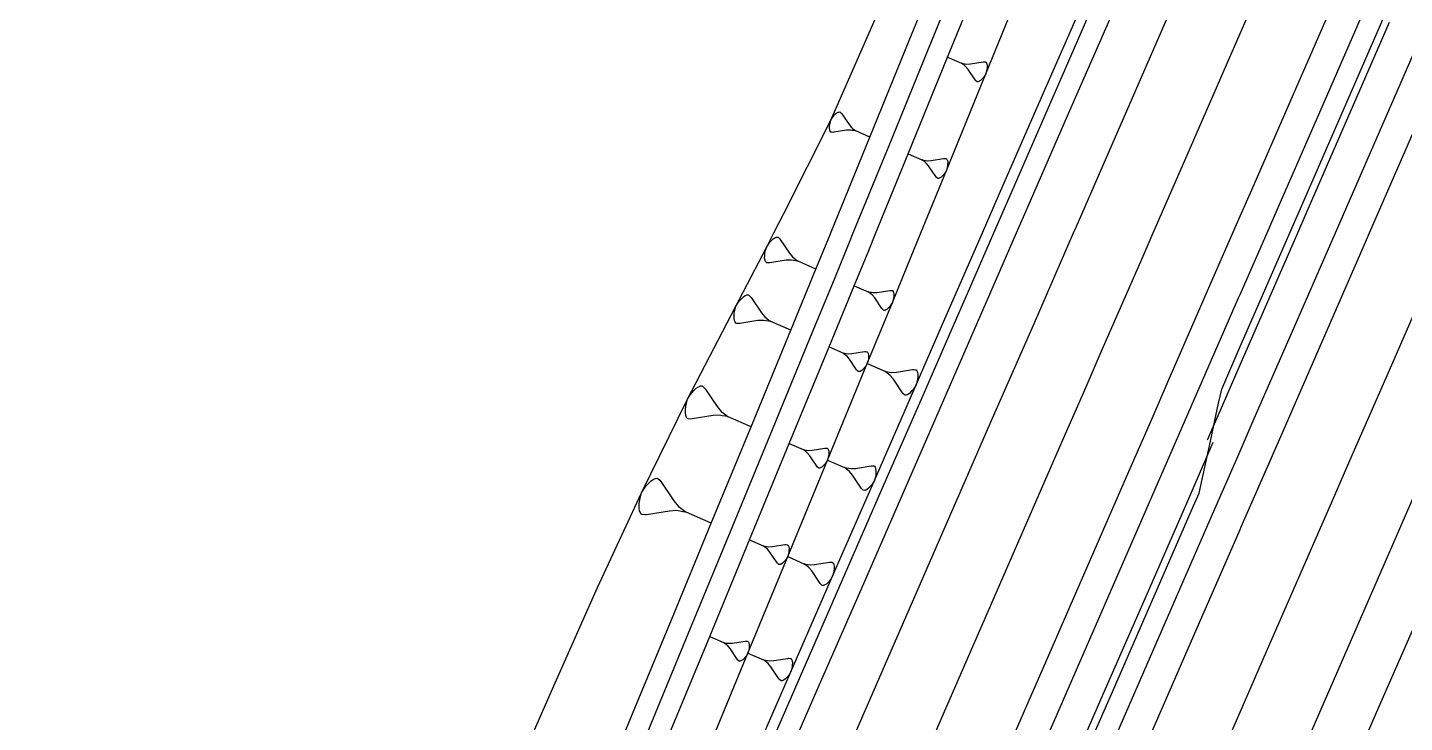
# Model space of a CAD drawing. Extents: x 386614 to 387594, y 803230 to 804419.
# Drawn here: x 387141.9 to 387207.9, y 803876.5 to 803909.8 of the extents above; entities that cross this region are included whole.
import ezdxf

# ---------------------------------------------------------------- set-up
doc = ezdxf.new("R2010")
doc.units = 0
doc.layers.get('0').update_dxf_attribs({"linetype": 'CONTINUOUS'})

msp = doc.modelspace()

# ---------------------------------------------------------------- linework, layer by layer
at = {"color": 7}
for p, q in [((387185.9789, 803908.4211), (387186.6403, 803908.1325)), ((387186.6403, 803908.1325), (387186.7241, 803908.1184)), ((387186.7077, 803908.0806), (387186.6403, 803908.1325)), ((387186.775, 803908.0287), (387186.7077, 803908.0806)), ((387186.7241, 803908.1184), (387186.808, 803908.1043)), ((387186.8424, 803907.9769), (387186.775, 803908.0287)), ((387186.808, 803908.1043), (387186.8918, 803908.0903)), ((387186.9606, 803907.8353), (387186.8424, 803907.9769)), ((387186.8918, 803908.0903), (387187.076, 803908.0999)), ((387187.3011, 803907.3268), (387186.9606, 803907.8353)), ((387187.076, 803908.0999), (387187.6804, 803908.1962)), ((387187.6804, 803908.1962), (387187.7264, 803908.1986)), ((387187.7264, 803908.1986), (387187.7913, 803908.1927)), ((387187.812, 803907.6213), (387187.7354, 803907.4973)), ((387187.7913, 803908.1927), (387187.8102, 803908.1845)), ((387187.8102, 803908.1845), (387187.8398, 803908.1491)), ((387187.8508, 803907.7619), (387187.812, 803907.6213)), ((387187.8398, 803908.1491), (387187.8505, 803908.122)), ((387187.8505, 803908.122), (387187.8611, 803908.0948)), ((387187.8649, 803907.8457), (387187.8508, 803907.7619)), ((387187.8611, 803908.0948), (387187.8742, 803908.0216)), ((387187.8707, 803907.9107), (387187.8649, 803907.8457)), ((387187.8742, 803908.0216), (387187.8707, 803907.9107)), ((387187.3307, 803907.2914), (387187.3011, 803907.3268)), ((387187.3791, 803907.2478), (387187.3307, 803907.2914)), ((387187.398, 803907.2396), (387187.3791, 803907.2478)), ((387187.4441, 803907.242), (387187.398, 803907.2396)), ((387187.4712, 803907.2526), (387187.4441, 803907.242)), ((387187.4983, 803907.2633), (387187.4712, 803907.2526)), ((387187.5609, 803907.3035), (387187.4983, 803907.2633)), ((387187.6399, 803907.3815), (387187.5609, 803907.3035)), ((387187.6835, 803907.4299), (387187.6399, 803907.3815)), ((387187.7354, 803907.4973), (387187.6835, 803907.4299)), ((387180.5195, 803905.5997), (387180.564, 803905.6491)), ((387180.564, 803905.6491), (387180.6445, 803905.7285)), ((387180.6445, 803905.7285), (387180.7082, 803905.7695)), ((387180.7082, 803905.7695), (387180.7359, 803905.7804)), ((387180.7359, 803905.7804), (387180.7635, 803905.7912)), ((387180.7635, 803905.7912), (387180.8104, 803905.7937)), ((387180.8104, 803905.7937), (387180.8297, 803905.7853)), ((387180.8297, 803905.7853), (387180.879, 803905.7408)), ((387180.879, 803905.7408), (387180.9091, 803905.7048)), ((387180.9091, 803905.7048), (387181.2561, 803905.1867)), ((387180.3253, 803904.9969), (387180.3288, 803905.11)), ((387180.3386, 803904.9223), (387180.3253, 803904.9969)), ((387180.3288, 803905.11), (387180.3348, 803905.1761)), ((387180.3348, 803905.1761), (387180.3491, 803905.2615)), ((387180.3491, 803905.2615), (387180.3886, 803905.4047)), ((387180.3886, 803905.4047), (387180.4667, 803905.5311)), ((387180.4667, 803905.5311), (387180.5195, 803905.5997)), ((387181.2561, 803905.1867), (387181.3765, 803905.0425)), ((387181.3765, 803905.0425), (387181.4451, 803904.9897)), ((387181.4451, 803904.9897), (387181.5138, 803904.9368)), ((387180.3495, 803904.8947), (387180.3386, 803904.9223)), ((387180.3603, 803904.867), (387180.3495, 803904.8947)), ((387180.3905, 803904.831), (387180.3603, 803904.867)), ((387180.4097, 803904.8226), (387180.3905, 803904.831)), ((387180.4759, 803904.8166), (387180.4097, 803904.8226)), ((387180.5228, 803904.8191), (387180.4759, 803904.8166)), ((387181.1385, 803904.9172), (387180.5228, 803904.8191)), ((387181.3261, 803904.927), (387181.1385, 803904.9172)), ((387181.4115, 803904.9126), (387181.3261, 803904.927)), ((387181.497, 803904.8983), (387181.4115, 803904.9126)), ((387181.5824, 803904.884), (387181.497, 803904.8983)), ((387181.5138, 803904.9368), (387181.5824, 803904.884)), ((387182.2563, 803904.59), (387181.5824, 803904.884)), ((387184.0894, 803903.7903), (387184.7509, 803903.5017)), ((387184.7509, 803903.5017), (387184.8347, 803903.4876)), ((387184.8182, 803903.4498), (387184.7509, 803903.5017)), ((387184.8856, 803903.3979), (387184.8182, 803903.4498)), ((387184.8347, 803903.4876), (387184.9185, 803903.4735)), ((387184.9529, 803903.3461), (387184.8856, 803903.3979)), ((387184.9185, 803903.4735), (387185.0024, 803903.4595)), ((387185.0711, 803903.2045), (387184.9529, 803903.3461)), ((387185.0024, 803903.4595), (387185.1865, 803903.4691)), ((387185.4117, 803902.696), (387185.0711, 803903.2045)), ((387185.1865, 803903.4691), (387185.7909, 803903.5654)), ((387185.7909, 803903.5654), (387185.8369, 803903.5678)), ((387185.8369, 803903.5678), (387185.9019, 803903.5619)), ((387185.9019, 803903.5619), (387185.9208, 803903.5537)), ((387185.9208, 803903.5537), (387185.9503, 803903.5183)), ((387185.9614, 803903.1311), (387185.9226, 803902.9905)), ((387185.9503, 803903.5183), (387185.961, 803903.4912)), ((387185.961, 803903.4912), (387185.9716, 803903.464)), ((387185.9755, 803903.2149), (387185.9614, 803903.1311)), ((387185.9716, 803903.464), (387185.9847, 803903.3908)), ((387185.9813, 803903.2799), (387185.9755, 803903.2149)), ((387185.9847, 803903.3908), (387185.9813, 803903.2799)), ((387185.4412, 803902.6606), (387185.4117, 803902.696)), ((387185.4897, 803902.617), (387185.4412, 803902.6606)), ((387185.5086, 803902.6088), (387185.4897, 803902.617)), ((387185.5546, 803902.6112), (387185.5086, 803902.6088)), ((387185.5817, 803902.6218), (387185.5546, 803902.6112)), ((387185.6089, 803902.6325), (387185.5817, 803902.6218)), ((387185.6714, 803902.6727), (387185.6089, 803902.6325)), ((387185.7504, 803902.7507), (387185.6714, 803902.6727)), ((387185.7941, 803902.7991), (387185.7504, 803902.7507)), ((387185.8459, 803902.8665), (387185.7941, 803902.7991)), ((387185.9226, 803902.9905), (387185.8459, 803902.8665)), ((387199.6511, 803900), (387200, 803900.7998)), ((387177.5185, 803899.6168), (387177.621, 803899.718)), ((387177.621, 803899.718), (387177.7021, 803899.7701)), ((387177.7021, 803899.7701), (387177.7373, 803899.7839)), ((387177.7373, 803899.7839), (387177.7725, 803899.7978)), ((387177.7725, 803899.7978), (387177.8322, 803899.8009)), ((387177.8322, 803899.8009), (387177.8567, 803899.7902)), ((387177.8567, 803899.7902), (387177.9195, 803899.7336)), ((387177.9195, 803899.7336), (387177.9578, 803899.6877)), ((387177.2268, 803899.0149), (387177.245, 803899.1236)), ((387177.245, 803899.1236), (387177.2953, 803899.3058)), ((387177.2953, 803899.3058), (387177.3947, 803899.4667)), ((387177.3947, 803899.4667), (387177.462, 803899.554)), ((387177.462, 803899.554), (387177.5185, 803899.6168)), ((387177.9578, 803899.6877), (387178.3995, 803899.0283)), ((387177.2147, 803898.7867), (387177.2192, 803898.9307)), ((387177.2317, 803898.6918), (387177.2147, 803898.7867)), ((387177.2192, 803898.9307), (387177.2268, 803899.0149)), ((387177.2455, 803898.6566), (387177.2317, 803898.6918)), ((387177.2593, 803898.6214), (387177.2455, 803898.6566)), ((387177.2976, 803898.5756), (387177.2593, 803898.6214)), ((387177.3221, 803898.5649), (387177.2976, 803898.5756)), ((387177.4064, 803898.5573), (387177.3221, 803898.5649)), ((387177.4661, 803898.5604), (387177.4064, 803898.5573)), ((387178.2498, 803898.6852), (387177.4661, 803898.5604)), ((387178.4886, 803898.6977), (387178.2498, 803898.6852)), ((387178.3995, 803899.0283), (387178.5527, 803898.8448)), ((387178.5973, 803898.6795), (387178.4886, 803898.6977)), ((387178.5527, 803898.8448), (387178.6401, 803898.7775)), ((387178.706, 803898.6612), (387178.5973, 803898.6795)), ((387178.6401, 803898.7775), (387178.7274, 803898.7102)), ((387178.8147, 803898.643), (387178.706, 803898.6612)), ((387178.7274, 803898.7102), (387178.8147, 803898.643)), ((387179.6725, 803898.2688), (387178.8147, 803898.643)), ((387181.5056, 803897.4691), (387182.1671, 803897.1805)), ((387182.1671, 803897.1805), (387182.2509, 803897.1664)), ((387182.2344, 803897.1286), (387182.1671, 803897.1805)), ((387182.3018, 803897.0768), (387182.2344, 803897.1286)), ((387182.2509, 803897.1664), (387182.3348, 803897.1524)), ((387182.3691, 803897.0249), (387182.3018, 803897.0768)), ((387182.3348, 803897.1524), (387182.4186, 803897.1383)), ((387182.4186, 803897.1383), (387182.6028, 803897.1479)), ((387182.6028, 803897.1479), (387183.2071, 803897.2442)), ((387183.2071, 803897.2442), (387183.2532, 803897.2466)), ((387183.2532, 803897.2466), (387183.3181, 803897.2407)), ((387183.3181, 803897.2407), (387183.337, 803897.2325)), ((387183.337, 803897.2325), (387183.3666, 803897.1971)), ((387183.3666, 803897.1971), (387183.3772, 803897.17)), ((387183.3772, 803897.17), (387183.3879, 803897.1428)), ((387183.3879, 803897.1428), (387183.4009, 803897.0696)), ((387183.4009, 803897.0696), (387183.3975, 803896.9587)), ((387175.7808, 803896.2788), (387175.8365, 803896.4804)), ((387175.8365, 803896.4804), (387175.9464, 803896.6584)), ((387175.9464, 803896.6584), (387176.0208, 803896.7551)), ((387176.0208, 803896.7551), (387176.0834, 803896.8246)), ((387176.0834, 803896.8246), (387176.1968, 803896.9365)), ((387176.1968, 803896.9365), (387176.2865, 803896.9942)), ((387176.2865, 803896.9942), (387176.3255, 803897.0095)), ((387176.3255, 803897.0095), (387176.3644, 803897.0247)), ((387176.3644, 803897.0247), (387176.4305, 803897.0282)), ((387176.4305, 803897.0282), (387176.4576, 803897.0164)), ((387176.4576, 803897.0164), (387176.5271, 803896.9538)), ((387176.5271, 803896.9538), (387176.5695, 803896.903)), ((387176.5695, 803896.903), (387177.0581, 803896.1734)), ((387182.4873, 803896.8833), (387182.3691, 803897.0249)), ((387182.8279, 803896.3748), (387182.4873, 803896.8833)), ((387183.1667, 803896.4295), (387183.0876, 803896.3515)), ((387183.2103, 803896.478), (387183.1667, 803896.4295)), ((387183.2622, 803896.5453), (387183.2103, 803896.478)), ((387183.3388, 803896.6694), (387183.2622, 803896.5453)), ((387183.3776, 803896.8099), (387183.3388, 803896.6694)), ((387183.3917, 803896.8937), (387183.3776, 803896.8099)), ((387183.3975, 803896.9587), (387183.3917, 803896.8937)), ((387175.7473, 803895.9061), (387175.7522, 803896.0654)), ((387175.7661, 803895.8011), (387175.7473, 803895.9061)), ((387175.7522, 803896.0654), (387175.7606, 803896.1585)), ((387175.7606, 803896.1585), (387175.7808, 803896.2788)), ((387175.7813, 803895.7622), (387175.7661, 803895.8011)), ((387175.7966, 803895.7232), (387175.7813, 803895.7622)), ((387176.8925, 803895.7938), (387176.0254, 803895.6557)), ((387177.1567, 803895.8077), (387176.8925, 803895.7938)), ((387177.0581, 803896.1734), (387177.2277, 803895.9703)), ((387177.277, 803895.7875), (387177.1567, 803895.8077)), ((387177.2277, 803895.9703), (387177.3244, 803895.8959)), ((387177.3973, 803895.7673), (387177.277, 803895.7875)), ((387177.3244, 803895.8959), (387177.421, 803895.8215)), ((387177.5176, 803895.7471), (387177.3973, 803895.7673)), ((387177.421, 803895.8215), (387177.5176, 803895.7471)), ((387178.4666, 803895.333), (387177.5176, 803895.7471)), ((387182.8574, 803896.3395), (387182.8279, 803896.3748)), ((387182.9059, 803896.2958), (387182.8574, 803896.3395)), ((387182.9248, 803896.2876), (387182.9059, 803896.2958)), ((387182.9708, 803896.29), (387182.9248, 803896.2876)), ((387182.998, 803896.3006), (387182.9708, 803896.29)), ((387183.0251, 803896.3113), (387182.998, 803896.3006)), ((387183.0876, 803896.3515), (387183.0251, 803896.3113)), ((387175.839, 803895.6725), (387175.7966, 803895.7232)), ((387175.8661, 803895.6606), (387175.839, 803895.6725)), ((387175.9593, 803895.6523), (387175.8661, 803895.6606)), ((387176.0254, 803895.6557), (387175.9593, 803895.6523)), ((387180.2998, 803894.5333), (387180.9612, 803894.2448)), ((387180.9612, 803894.2448), (387181.0451, 803894.2307)), ((387181.0286, 803894.1929), (387180.9612, 803894.2448)), ((387181.0959, 803894.141), (387181.0286, 803894.1929)), ((387181.0451, 803894.2307), (387181.1289, 803894.2166)), ((387181.1633, 803894.0891), (387181.0959, 803894.141)), ((387181.1289, 803894.2166), (387181.2127, 803894.2025)), ((387181.2815, 803893.9476), (387181.1633, 803894.0891)), ((387181.2127, 803894.2025), (387181.3969, 803894.2122)), ((387181.622, 803893.4391), (387181.2815, 803893.9476)), ((387181.3969, 803894.2122), (387182.0013, 803894.3084)), ((387182.0013, 803894.3084), (387182.0473, 803894.3108)), ((387182.0473, 803894.3108), (387182.1123, 803894.305)), ((387182.1123, 803894.305), (387182.1312, 803894.2968)), ((387182.1312, 803894.2968), (387182.1607, 803894.2614)), ((387182.1718, 803893.8741), (387182.1329, 803893.7336)), ((387182.1607, 803894.2614), (387182.1714, 803894.2342)), ((387182.1714, 803894.2342), (387182.182, 803894.2071)), ((387182.1858, 803893.958), (387182.1718, 803893.8741)), ((387182.182, 803894.2071), (387182.1951, 803894.1339)), ((387182.1917, 803894.0229), (387182.1858, 803893.958)), ((387182.1951, 803894.1339), (387182.1917, 803894.0229)), ((387181.6516, 803893.4037), (387181.622, 803893.4391)), ((387181.7, 803893.3601), (387181.6516, 803893.4037)), ((387181.7189, 803893.3518), (387181.7, 803893.3601)), ((387181.765, 803893.3542), (387181.7189, 803893.3518)), ((387181.7921, 803893.3649), (387181.765, 803893.3542)), ((387181.8193, 803893.3756), (387181.7921, 803893.3649)), ((387181.8818, 803893.4158), (387181.8193, 803893.3756)), ((387181.9608, 803893.4938), (387181.8818, 803893.4158)), ((387182.0045, 803893.5422), (387181.9608, 803893.4938)), ((387182.0563, 803893.6096), (387182.0045, 803893.5422)), ((387182.1329, 803893.7336), (387182.0563, 803893.6096)), ((387182.1329, 803893.7336), (387182.9766, 803893.3655)), ((387182.9766, 803893.3655), (387183.0836, 803893.3476)), ((387183.0625, 803893.2994), (387182.9766, 803893.3655)), ((387183.1484, 803893.2332), (387183.0625, 803893.2994)), ((387183.0836, 803893.3476), (387183.1905, 803893.3296)), ((387183.2344, 803893.167), (387183.1484, 803893.2332)), ((387183.1905, 803893.3296), (387183.2974, 803893.3117)), ((387183.3851, 803892.9865), (387183.2344, 803893.167)), ((387183.2974, 803893.3117), (387183.5324, 803893.324)), ((387183.5324, 803893.324), (387184.3033, 803893.4468)), ((387184.3033, 803893.4468), (387184.362, 803893.4498)), ((387184.362, 803893.4498), (387184.4448, 803893.4424)), ((387184.4448, 803893.4424), (387184.4689, 803893.4319)), ((387184.4689, 803893.4319), (387184.5066, 803893.3867)), ((387184.5066, 803893.3867), (387184.5202, 803893.3521)), ((387184.5202, 803893.3521), (387184.5338, 803893.3175)), ((387184.5338, 803893.3175), (387184.5505, 803893.2241)), ((387184.5505, 803893.2241), (387184.5461, 803893.0826)), ((387173.8068, 803892.4329), (387173.9378, 803892.5622)), ((387173.9378, 803892.5622), (387174.0415, 803892.6288)), ((387174.0415, 803892.6288), (387174.0865, 803892.6465)), ((387174.0865, 803892.6465), (387174.1315, 803892.6642)), ((387174.1315, 803892.6642), (387174.2078, 803892.6682)), ((387174.2078, 803892.6682), (387174.2391, 803892.6545)), ((387174.2391, 803892.6545), (387174.3194, 803892.5822)), ((387174.3194, 803892.5822), (387174.3684, 803892.5235)), ((387174.3684, 803892.5235), (387174.9329, 803891.6806)), ((387183.8195, 803892.3379), (387183.3851, 803892.9865)), ((387184.3073, 803892.4694), (387184.2516, 803892.4076)), ((387184.3735, 803892.5553), (387184.3073, 803892.4694)), ((387184.4712, 803892.7135), (387184.3735, 803892.5553)), ((387184.5207, 803892.8928), (387184.4712, 803892.7135)), ((387184.5386, 803892.9997), (387184.5207, 803892.8928)), ((387184.5461, 803893.0826), (387184.5386, 803892.9997)), ((387173.4338, 803891.6634), (387173.4572, 803891.8023)), ((387173.4572, 803891.8023), (387173.5215, 803892.0353)), ((387173.5215, 803892.0353), (387173.6485, 803892.2409)), ((387173.6485, 803892.2409), (387173.7345, 803892.3526)), ((387173.7345, 803892.3526), (387173.8068, 803892.4329)), ((387183.8572, 803892.2928), (387183.8195, 803892.3379)), ((387183.919, 803892.2371), (387183.8572, 803892.2928)), ((387183.9431, 803892.2266), (387183.919, 803892.2371)), ((387184.0018, 803892.2297), (387183.9431, 803892.2266)), ((387184.0365, 803892.2432), (387184.0018, 803892.2297)), ((387184.0711, 803892.2568), (387184.0365, 803892.2432)), ((387184.1508, 803892.3081), (387184.0711, 803892.2568)), ((387184.2516, 803892.4076), (387184.1508, 803892.3081)), ((387173.4185, 803891.3717), (387173.4241, 803891.5557)), ((387173.4401, 803891.2504), (387173.4185, 803891.3717)), ((387173.4241, 803891.5557), (387173.4338, 803891.6634)), ((387173.4578, 803891.2054), (387173.4401, 803891.2504)), ((387173.4754, 803891.1604), (387173.4578, 803891.2054)), ((387173.5244, 803891.1018), (387173.4754, 803891.1604)), ((387174.7416, 803891.242), (387173.7397, 803891.0824)), ((387175.0469, 803891.258), (387174.7416, 803891.242)), ((387174.9329, 803891.6806), (387175.1289, 803891.4459)), ((387175.1859, 803891.2346), (387175.0469, 803891.258)), ((387175.1289, 803891.4459), (387175.2405, 803891.3599)), ((387175.3248, 803891.2113), (387175.1859, 803891.2346)), ((387175.2405, 803891.3599), (387175.3522, 803891.2739)), ((387175.4638, 803891.1879), (387175.3248, 803891.2113)), ((387175.3522, 803891.2739), (387175.4638, 803891.1879)), ((387176.5603, 803890.7096), (387175.4638, 803891.1879)), ((387173.5558, 803891.0881), (387173.5244, 803891.1018)), ((387173.6634, 803891.0784), (387173.5558, 803891.0881)), ((387173.7397, 803891.0824), (387173.6634, 803891.0784)), ((387178.3935, 803889.9099), (387179.0549, 803889.6213)), ((387179.0549, 803889.6213), (387179.1387, 803889.6073)), ((387179.1222, 803889.5695), (387179.0549, 803889.6213)), ((387179.1896, 803889.5176), (387179.1222, 803889.5695)), ((387179.1387, 803889.6073), (387179.2226, 803889.5932)), ((387179.2569, 803889.4657), (387179.1896, 803889.5176)), ((387179.2226, 803889.5932), (387179.3064, 803889.5791)), ((387179.3752, 803889.3242), (387179.2569, 803889.4657)), ((387179.3064, 803889.5791), (387179.4906, 803889.5887)), ((387179.7157, 803888.8157), (387179.3752, 803889.3242)), ((387179.4906, 803889.5887), (387180.095, 803889.685)), ((387180.095, 803889.685), (387180.141, 803889.6874)), ((387180.141, 803889.6874), (387180.2059, 803889.6816)), ((387180.2059, 803889.6816), (387180.2248, 803889.6733)), ((387180.2248, 803889.6733), (387180.2544, 803889.6379)), ((387180.2654, 803889.2507), (387180.2266, 803889.1102)), ((387180.2544, 803889.6379), (387180.265, 803889.6108)), ((387180.265, 803889.6108), (387180.2757, 803889.5837)), ((387180.2795, 803889.3345), (387180.2654, 803889.2507)), ((387180.2757, 803889.5837), (387180.2888, 803889.5105)), ((387180.2853, 803889.3995), (387180.2795, 803889.3345)), ((387180.2888, 803889.5105), (387180.2853, 803889.3995)), ((387179.7453, 803888.7803), (387179.7157, 803888.8157)), ((387179.7937, 803888.7366), (387179.7453, 803888.7803)), ((387179.8126, 803888.7284), (387179.7937, 803888.7366)), ((387179.8587, 803888.7308), (387179.8126, 803888.7284)), ((387179.8858, 803888.7415), (387179.8587, 803888.7308)), ((387179.9129, 803888.7521), (387179.8858, 803888.7415)), ((387179.9755, 803888.7923), (387179.9129, 803888.7521)), ((387180.0545, 803888.8703), (387179.9755, 803888.7923)), ((387180.0981, 803888.9188), (387180.0545, 803888.8703)), ((387180.15, 803888.9861), (387180.0981, 803888.9188)), ((387180.2266, 803889.1102), (387180.15, 803888.9861)), ((387180.2266, 803889.1102), (387181.0368, 803888.7567)), ((387181.0368, 803888.7567), (387181.1394, 803888.7395)), ((387181.1192, 803888.6932), (387181.0368, 803888.7567)), ((387181.2017, 803888.6297), (387181.1192, 803888.6932)), ((387181.1394, 803888.7395), (387181.2421, 803888.7223)), ((387181.2842, 803888.5661), (387181.2017, 803888.6297)), ((387181.2421, 803888.7223), (387181.3448, 803888.705)), ((387181.429, 803888.3928), (387181.2842, 803888.5661)), ((387181.3448, 803888.705), (387181.5704, 803888.7168)), ((387181.5704, 803888.7168), (387182.3106, 803888.8347)), ((387182.3106, 803888.8347), (387182.367, 803888.8377)), ((387182.367, 803888.8377), (387182.4466, 803888.8305)), ((387182.4466, 803888.8305), (387182.4697, 803888.8204)), ((387182.4697, 803888.8204), (387182.5059, 803888.7771)), ((387182.5059, 803888.7771), (387182.519, 803888.7438)), ((387182.519, 803888.7438), (387182.532, 803888.7106)), ((387182.532, 803888.7106), (387182.548, 803888.621)), ((387182.5438, 803888.485), (387182.5367, 803888.4055)), ((387182.548, 803888.621), (387182.5438, 803888.485)), ((387171.4521, 803887.77), (387171.5466, 803887.8928)), ((387171.5466, 803887.8928), (387171.6262, 803887.9811)), ((387171.6262, 803887.9811), (387171.7702, 803888.1233)), ((387171.7702, 803888.1233), (387171.8842, 803888.1966)), ((387171.8842, 803888.1966), (387171.9337, 803888.216)), ((387171.9337, 803888.216), (387171.9832, 803888.2354)), ((387171.9832, 803888.2354), (387172.0671, 803888.2398)), ((387172.0671, 803888.2398), (387172.1015, 803888.2248)), ((387172.1015, 803888.2248), (387172.1898, 803888.1453)), ((387172.1898, 803888.1453), (387172.2437, 803888.0808)), ((387172.2437, 803888.0808), (387172.8645, 803887.1539)), ((387181.8461, 803887.7699), (387181.429, 803888.3928)), ((387182.2611, 803887.8369), (387182.1643, 803887.7414)), ((387182.3145, 803887.8962), (387182.2611, 803887.8369)), ((387182.378, 803887.9787), (387182.3145, 803887.8962)), ((387182.4719, 803888.1307), (387182.378, 803887.9787)), ((387182.5194, 803888.3028), (387182.4719, 803888.1307)), ((387182.5367, 803888.4055), (387182.5194, 803888.3028)), ((387171.216, 803887.1349), (387171.2417, 803887.2878)), ((387171.2417, 803887.2878), (387171.3124, 803887.5439)), ((387171.3124, 803887.5439), (387171.4521, 803887.77)), ((387181.8823, 803887.7266), (387181.8461, 803887.7699)), ((387181.9417, 803887.6732), (387181.8823, 803887.7266)), ((387181.9648, 803887.6631), (387181.9417, 803887.6732)), ((387182.0212, 803887.666), (387181.9648, 803887.6631)), ((387182.0545, 803887.6791), (387182.0212, 803887.666)), ((387182.0877, 803887.6921), (387182.0545, 803887.6791)), ((387182.1643, 803887.7414), (387182.0877, 803887.6921)), ((387171.1991, 803886.8143), (387171.2054, 803887.0166)), ((387171.223, 803886.6808), (387171.1991, 803886.8143)), ((387171.2054, 803887.0166), (387171.216, 803887.1349)), ((387171.2424, 803886.6314), (387171.223, 803886.6808)), ((387171.2618, 803886.5819), (387171.2424, 803886.6314)), ((387171.3157, 803886.5174), (387171.2618, 803886.5819)), ((387171.3501, 803886.5024), (387171.3157, 803886.5174)), ((387172.6541, 803886.6716), (387171.5524, 803886.4961)), ((387172.9898, 803886.6892), (387172.6541, 803886.6716)), ((387172.8645, 803887.1539), (387173.08, 803886.8958)), ((387173.1426, 803886.6635), (387172.9898, 803886.6892)), ((387173.08, 803886.8958), (387173.2027, 803886.8013)), ((387173.2954, 803886.6378), (387173.1426, 803886.6635)), ((387173.2027, 803886.8013), (387173.3255, 803886.7067)), ((387173.4483, 803886.6122), (387173.2954, 803886.6378)), ((387173.3255, 803886.7067), (387173.4483, 803886.6122)), ((387174.654, 803886.0862), (387173.4483, 803886.6122)), ((387171.4685, 803886.4917), (387171.3501, 803886.5024)), ((387171.5524, 803886.4961), (387171.4685, 803886.4917)), ((387176.4871, 803885.2865), (387177.1486, 803884.9979)), ((387177.1486, 803884.9979), (387177.2324, 803884.9838)), ((387177.2159, 803884.946), (387177.1486, 803884.9979)), ((387177.2833, 803884.8941), (387177.2159, 803884.946)), ((387177.2324, 803884.9838), (387177.3162, 803884.9697)), ((387177.3506, 803884.8423), (387177.2833, 803884.8941)), ((387177.3162, 803884.9697), (387177.4001, 803884.9557)), ((387177.4688, 803884.7007), (387177.3506, 803884.8423)), ((387177.4001, 803884.9557), (387177.5843, 803884.9653)), ((387177.8094, 803884.1922), (387177.4688, 803884.7007)), ((387177.5843, 803884.9653), (387178.1886, 803885.0616)), ((387178.1886, 803885.0616), (387178.2347, 803885.064)), ((387178.2347, 803885.064), (387178.2996, 803885.0581)), ((387178.2996, 803885.0581), (387178.3185, 803885.0499)), ((387178.3185, 803885.0499), (387178.3481, 803885.0145)), ((387178.3591, 803884.6273), (387178.3203, 803884.4867)), ((387178.3481, 803885.0145), (387178.3587, 803884.9874)), ((387178.3587, 803884.9874), (387178.3694, 803884.9602)), ((387178.3732, 803884.7111), (387178.3591, 803884.6273)), ((387178.3694, 803884.9602), (387178.3824, 803884.887)), ((387178.379, 803884.776), (387178.3732, 803884.7111)), ((387178.3824, 803884.887), (387178.379, 803884.776)), ((387177.8389, 803884.1568), (387177.8094, 803884.1922)), ((387177.8874, 803884.1132), (387177.8389, 803884.1568)), ((387177.9063, 803884.105), (387177.8874, 803884.1132)), ((387177.9523, 803884.1074), (387177.9063, 803884.105)), ((387177.9795, 803884.118), (387177.9523, 803884.1074)), ((387178.0066, 803884.1287), (387177.9795, 803884.118)), ((387178.0691, 803884.1689), (387178.0066, 803884.1287)), ((387178.1482, 803884.2469), (387178.0691, 803884.1689)), ((387178.1918, 803884.2953), (387178.1482, 803884.2469)), ((387178.2437, 803884.3627), (387178.1918, 803884.2953)), ((387178.3203, 803884.4867), (387178.2437, 803884.3627)), ((387178.3203, 803884.4867), (387179.0969, 803884.1479)), ((387179.0969, 803884.1479), (387179.1953, 803884.1314)), ((387179.176, 803884.087), (387179.0969, 803884.1479)), ((387179.255, 803884.0261), (387179.176, 803884.087)), ((387179.1953, 803884.1314), (387179.2938, 803884.1149)), ((387179.3341, 803883.9652), (387179.255, 803884.0261)), ((387179.2938, 803884.1149), (387179.3922, 803884.0983)), ((387179.4729, 803883.799), (387179.3341, 803883.9652)), ((387179.3922, 803884.0983), (387179.6084, 803884.1097)), ((387179.6084, 803884.1097), (387180.318, 803884.2227)), ((387180.318, 803884.2227), (387180.3721, 803884.2255)), ((387180.3721, 803884.2255), (387180.4483, 803884.2187)), ((387180.4483, 803884.2187), (387180.4705, 803884.209)), ((387180.4705, 803884.209), (387180.5052, 803884.1674)), ((387180.5052, 803884.1674), (387180.5177, 803884.1356)), ((387180.5177, 803884.1356), (387180.5302, 803884.1037)), ((387180.5302, 803884.1037), (387180.5456, 803884.0178)), ((387180.5415, 803883.8875), (387180.5347, 803883.8112)), ((387180.5456, 803884.0178), (387180.5415, 803883.8875)), ((387179.8727, 803883.202), (387179.4729, 803883.799)), ((387180.2705, 803883.2662), (387180.1777, 803883.1746)), ((387180.3217, 803883.3231), (387180.2705, 803883.2662)), ((387180.3826, 803883.4021), (387180.3217, 803883.3231)), ((387180.4726, 803883.5478), (387180.3826, 803883.4021)), ((387180.5182, 803883.7128), (387180.4726, 803883.5478)), ((387180.5347, 803883.8112), (387180.5182, 803883.7128)), ((387179.9074, 803883.1604), (387179.8727, 803883.202)), ((387179.9643, 803883.1092), (387179.9074, 803883.1604)), ((387179.9865, 803883.0995), (387179.9643, 803883.1092)), ((387180.0406, 803883.1024), (387179.9865, 803883.0995)), ((387180.0724, 803883.1149), (387180.0406, 803883.1024)), ((387180.1043, 803883.1274), (387180.0724, 803883.1149)), ((387180.1777, 803883.1746), (387180.1043, 803883.1274)), ((387174.5808, 803880.663), (387175.2422, 803880.3745)), ((387175.2422, 803880.3745), (387175.3261, 803880.3604)), ((387175.3096, 803880.3226), (387175.2422, 803880.3745)), ((387175.3769, 803880.2707), (387175.3096, 803880.3226)), ((387175.3261, 803880.3604), (387175.4099, 803880.3463)), ((387175.4443, 803880.2188), (387175.3769, 803880.2707)), ((387175.4099, 803880.3463), (387175.4938, 803880.3322)), ((387175.5625, 803880.0773), (387175.4443, 803880.2188)), ((387175.4938, 803880.3322), (387175.6779, 803880.3419)), ((387175.903, 803879.5688), (387175.5625, 803880.0773)), ((387175.6779, 803880.3419), (387176.2823, 803880.4381)), ((387176.2823, 803880.4381), (387176.3283, 803880.4405)), ((387176.3283, 803880.4405), (387176.3933, 803880.4347)), ((387176.3933, 803880.4347), (387176.4122, 803880.4264)), ((387176.4122, 803880.4264), (387176.4417, 803880.3911)), ((387176.4528, 803880.0038), (387176.4139, 803879.8633)), ((387176.4417, 803880.3911), (387176.4524, 803880.3639)), ((387176.4524, 803880.3639), (387176.463, 803880.3368)), ((387176.4668, 803880.0877), (387176.4528, 803880.0038)), ((387176.463, 803880.3368), (387176.4761, 803880.2636)), ((387176.4727, 803880.1526), (387176.4668, 803880.0877)), ((387176.4761, 803880.2636), (387176.4727, 803880.1526)), ((387175.9326, 803879.5334), (387175.903, 803879.5688)), ((387175.9811, 803879.4898), (387175.9326, 803879.5334)), ((387175.9999, 803879.4815), (387175.9811, 803879.4898)), ((387176.046, 803879.4839), (387175.9999, 803879.4815)), ((387176.0731, 803879.4946), (387176.046, 803879.4839)), ((387176.1003, 803879.5052), (387176.0731, 803879.4946)), ((387176.1628, 803879.5454), (387176.1003, 803879.5052)), ((387176.2418, 803879.6234), (387176.1628, 803879.5454)), ((387176.2855, 803879.6719), (387176.2418, 803879.6234)), ((387176.3373, 803879.7392), (387176.2855, 803879.6719)), ((387176.4139, 803879.8633), (387176.3373, 803879.7392)), ((387176.4139, 803879.8633), (387177.157, 803879.5391)), ((387177.157, 803879.5391), (387177.2512, 803879.5233)), ((387177.2327, 803879.4809), (387177.157, 803879.5391)), ((387177.3083, 803879.4226), (387177.2327, 803879.4809)), ((387177.2512, 803879.5233), (387177.3454, 803879.5075)), ((387177.384, 803879.3643), (387177.3083, 803879.4226)), ((387177.3454, 803879.5075), (387177.4396, 803879.4917)), ((387177.5168, 803879.2053), (387177.384, 803879.3643)), ((387177.4396, 803879.4917), (387177.6465, 803879.5025)), ((387177.6465, 803879.5025), (387178.3254, 803879.6106)), ((387178.3254, 803879.6106), (387178.3771, 803879.6134)), ((387178.3771, 803879.6134), (387178.4501, 803879.6068)), ((387178.4501, 803879.6068), (387178.4713, 803879.5975)), ((387178.4713, 803879.5975), (387178.5045, 803879.5578)), ((387178.5045, 803879.5578), (387178.5165, 803879.5273)), ((387178.5165, 803879.5273), (387178.5284, 803879.4968)), ((387178.5284, 803879.4968), (387178.5431, 803879.4146)), ((387178.5393, 803879.2899), (387178.5327, 803879.217)), ((387178.5431, 803879.4146), (387178.5393, 803879.2899)), ((387177.8994, 803878.634), (387177.5168, 803879.2053)), ((387177.9326, 803878.5943), (387177.8994, 803878.634)), ((387177.987, 803878.5453), (387177.9326, 803878.5943)), ((387178.1912, 803878.6078), (387178.1209, 803878.5627)), ((387178.2799, 803878.6955), (387178.1912, 803878.6078)), ((387178.329, 803878.7499), (387178.2799, 803878.6955)), ((387178.3872, 803878.8255), (387178.329, 803878.7499)), ((387178.4733, 803878.9649), (387178.3872, 803878.8255)), ((387178.5169, 803879.1228), (387178.4733, 803878.9649)), ((387178.5327, 803879.217), (387178.5169, 803879.1228)), ((387178.0082, 803878.536), (387177.987, 803878.5453)), ((387178.0599, 803878.5387), (387178.0082, 803878.536)), ((387178.0904, 803878.5507), (387178.0599, 803878.5387)), ((387178.1209, 803878.5627), (387178.0904, 803878.5507))]:
    msp.add_line(p, q, dxfattribs=at)
at = {"color": 2}
msp.add_line((387200, 803897.0485), (387201.2876, 803900), dxfattribs=at)
at = {"color": 7, "linetype": 'CONTINUOUS'}
for points in [[(387200, 803909.5529), (387201.342, 803912.629), (387203.3413, 803917.2119), (387205.3406, 803921.7948), (387207.3399, 803926.3777), (387209.3391, 803930.9606), (387211.3384, 803935.5434), (387212.6512, 803938.5526), (387213.3377, 803940.1263), (387215.337, 803944.7092), (387217.3363, 803949.2921), (387219.3356, 803953.875), (387221.3349, 803958.4579), (387223.3342, 803963.0407), (387225.3335, 803967.6236), (387227.3328, 803972.2065), (387228.956, 803975.9273), (387229.3359, 803976.797), (387231.3684, 803981.4147), (387233.4229, 803986.0227), (387235.4993, 803990.6209), (387237.5976, 803995.2091), (387239.7177, 803999.7872), (387239.8175, 804000)], [(387206.1972, 803900), (387208.0502, 803904.2475), (387210.0495, 803908.8304), (387212.0487, 803913.4133), (387214.048, 803917.9961), (387216.0473, 803922.579), (387218.0466, 803927.1619), (387220.0459, 803931.7448), (387222.0452, 803936.3277), (387224.0445, 803940.9106), (387226.0438, 803945.4934), (387228.0431, 803950.0763), (387230.0424, 803954.6592), (387232.0417, 803959.2421), (387234.041, 803963.825), (387236.0403, 803968.4079), (387237.6635, 803972.1286), (387238.04, 803972.9906), (387240.0543, 803977.5669), (387242.0903, 803982.1335), (387244.1481, 803986.6904), (387246.2276, 803991.2375), (387248.3287, 803995.7746), (387250.3099, 804000)], [(387177.6538, 803900), (387178.1353, 803900.9326), (387180.3886, 803905.4047), (387182.39, 803909.9867), (387184.3676, 803914.579), (387186.2887, 803919.196), (387188.1508, 803923.8388), (387190.0656, 803928.4585), (387192.0753, 803933.0369), (387194.005, 803937.6501), (387195.9273, 803942.2666), (387197.2555, 803945.269), (387197.9576, 803946.836), (387200, 803951.1893)], [(387181.4632, 803900), (387183.1728, 803904.1901), (387185.0623, 803908.8209), (387186.9517, 803913.4517), (387188.8412, 803918.0825), (387190.7307, 803922.7133), (387192.6201, 803927.3441), (387194.5096, 803931.9749), (387196.399, 803936.6057), (387198.2885, 803941.2365), (387199.5455, 803944.27), (387200, 803945.3668)], [(387182.5429, 803900), (387184.0894, 803903.7903), (387185.9789, 803908.4211), (387187.8683, 803913.0519), (387189.7578, 803917.6827), (387191.6472, 803922.3135), (387193.5367, 803926.9443), (387195.4261, 803931.5751), (387197.3156, 803936.2059), (387199.2051, 803940.8367), (387200, 803942.755)], [(387184.7024, 803900), (387185.9226, 803902.9905), (387187.812, 803907.6213), (387189.7015, 803912.2521), (387191.5909, 803916.8829), (387193.4804, 803921.5137), (387195.3698, 803926.1445), (387197.2593, 803930.7753), (387199.1488, 803935.4061), (387200, 803937.4924)], [(387192.014, 803900), (387192.1361, 803900.2799), (387194.1354, 803904.8628), (387196.1347, 803909.4456), (387198.134, 803914.0285), (387200, 803918.306)], [(387200, 803900.7998), (387200.5514, 803902.0638), (387202.5507, 803906.6466), (387204.55, 803911.2295)], [(387195.8325, 803900), (387197.3434, 803903.4633), (387199.3427, 803908.0461), (387200, 803909.5529)], [(387141.8946, 803824.0064), (387143.4013, 803827.7032), (387143.7818, 803828.6382), (387145.7293, 803833.2437), (387147.513, 803837.9206), (387149.8058, 803842.3754), (387152.097, 803846.831), (387154.4486, 803851.2602), (387156.8604, 803855.6631), (387158.9569, 803860.2036), (387161.0599, 803864.7412), (387163.1606, 803869.2798), (387165.1677, 803873.8594), (387167.1722, 803878.4399), (387169.2059, 803883.0078), (387171.3124, 803887.5439), (387173.5215, 803892.0353), (387175.8365, 803896.4804), (387177.2953, 803899.3058), (387177.6538, 803900)], [(387148.3887, 803800), (387150.1509, 803804.0393), (387152.1502, 803808.6222), (387154.1495, 803813.2051), (387156.1488, 803817.788), (387157.7446, 803821.4459), (387158.1481, 803822.3709), (387160.1474, 803826.9537), (387162.1467, 803831.5366), (387164.146, 803836.1195), (387166.1452, 803840.7024), (387168.1445, 803845.2853), (387170.1438, 803849.8682), (387172.1431, 803854.451), (387174.1424, 803859.0339), (387176.1417, 803863.6168), (387178.141, 803868.1997), (387180.1403, 803872.7826), (387182.1396, 803877.3655), (387184.1389, 803881.9483), (387186.1382, 803886.5312), (387188.1375, 803891.1141), (387190.1368, 803895.697), (387192.014, 803900)], [(387149.696, 803826.0581), (387151.4887, 803830.7311), (387153.2199, 803835.4309), (387155.4727, 803839.9032), (387157.7239, 803844.3762), (387159.9751, 803848.8492), (387162.2262, 803853.3222), (387164.1326, 803857.9457), (387166.0389, 803862.5691), (387167.9452, 803867.1926), (387169.8516, 803871.816), (387171.7579, 803876.4394), (387173.6642, 803881.0629), (387175.5705, 803885.6863), (387177.4769, 803890.3097), (387179.3832, 803894.9332), (387180.5891, 803897.8689), (387181.2834, 803899.5593), (387181.4632, 803900)], [(387150.6125, 803825.6582), (387152.4052, 803830.3313), (387154.1365, 803835.0311), (387156.3893, 803839.5034), (387158.6405, 803843.9764), (387160.8916, 803848.4494), (387163.1428, 803852.9224), (387165.0491, 803857.5458), (387166.9555, 803862.1693), (387168.8618, 803866.7927), (387170.7681, 803871.4161), (387172.6745, 803876.0396), (387174.5808, 803880.663), (387176.4871, 803885.2865), (387178.3935, 803889.9099), (387180.2998, 803894.5333), (387181.5056, 803897.4691), (387182.1999, 803899.1595), (387182.5429, 803900)], [(387158.479, 803833.1366), (387160.1033, 803837.8831), (387161.7275, 803842.6296), (387163.3517, 803847.3762), (387164.976, 803852.1227), (387166.8823, 803856.7461), (387168.7886, 803861.3695), (387170.695, 803865.993), (387172.6013, 803870.6164), (387174.5076, 803875.2399), (387176.4139, 803879.8633), (387178.3203, 803884.4867), (387180.2266, 803889.1102), (387182.1329, 803893.7336), (387183.3388, 803896.6694), (387184.0331, 803898.3597), (387184.7024, 803900)], [(387163.3554, 803825.5542), (387165.3547, 803830.1371), (387167.354, 803834.72), (387169.3533, 803839.3029), (387171.3526, 803843.8858), (387173.3519, 803848.4687), (387175.3512, 803853.0515), (387177.3504, 803857.6344), (387179.3497, 803862.2173), (387181.349, 803866.8002), (387183.3483, 803871.3831), (387185.3476, 803875.966), (387187.3469, 803880.5488), (387189.3462, 803885.1317), (387191.3455, 803889.7146), (387192.6143, 803892.6229), (387193.3448, 803894.2975), (387195.3441, 803898.8804), (387195.8325, 803900)], [(387166.5634, 803824.1547), (387168.5627, 803828.7376), (387170.562, 803833.3205), (387172.5613, 803837.9034), (387174.5606, 803842.4863), (387176.5599, 803847.0691), (387178.5592, 803851.652), (387180.5585, 803856.2349), (387182.5578, 803860.8178), (387184.5571, 803865.4007), (387186.5563, 803869.9836), (387188.5556, 803874.5665), (387190.5549, 803879.1493), (387192.5542, 803883.7322), (387194.5535, 803888.3151), (387195.8223, 803891.2234), (387196.5528, 803892.898), (387198.5521, 803897.4809), (387199.6511, 803900)], [(387200, 803868.2883), (387200.4711, 803869.3683), (387202.4704, 803873.9512), (387204.4697, 803878.5341), (387206.469, 803883.1169), (387208.4683, 803887.6998), (387210.4676, 803892.2827), (387212.4669, 803896.8656), (387213.8343, 803900)], [(387200, 803877.0414), (387201.2617, 803879.9336), (387203.261, 803884.5164), (387204.5298, 803887.4247), (387205.2603, 803889.0993), (387207.2596, 803893.6822), (387209.2589, 803898.2651), (387210.0157, 803900)], [(387200, 803885.7945), (387200.053, 803885.9159), (387202.0523, 803890.4988), (387204.0516, 803895.0817), (387206.0509, 803899.6646), (387206.1972, 803900)], [(387162.5719, 803800), (387164.0657, 803803.424), (387166.065, 803808.0069), (387168.0643, 803812.5898), (387169.6601, 803816.2478), (387170.0636, 803817.1727), (387172.0629, 803821.7556), (387174.0622, 803826.3385), (387176.0615, 803830.9213), (387178.0607, 803835.5042), (387180.06, 803840.0871), (387182.0593, 803844.67), (387184.0586, 803849.2529), (387186.0579, 803853.8358), (387188.0572, 803858.4186), (387190.0565, 803863.0015), (387192.0558, 803867.5844), (387194.0551, 803872.1673), (387196.0544, 803876.7502), (387198.0537, 803881.3331), (387200, 803885.7945)], [(387166.3905, 803800), (387167.2737, 803802.0245), (387167.8759, 803803.4049), (387169.273, 803806.6074), (387171.2723, 803811.1903), (387172.8681, 803814.8483), (387173.2716, 803815.7732), (387175.2709, 803820.3561), (387177.2702, 803824.939), (387179.2695, 803829.5218), (387181.2688, 803834.1047), (387183.2681, 803838.6876), (387185.2674, 803843.2705), (387187.2666, 803847.8534), (387189.2659, 803852.4363), (387191.2652, 803857.0191), (387193.2645, 803861.602), (387195.2638, 803866.1849), (387197.2631, 803870.7678), (387199.2624, 803875.3507), (387200, 803877.0414)]]:
    msp.add_lwpolyline(points, dxfattribs=at)
at = {"color": 1, "linetype": 'CONTINUOUS'}
for points in [[(387180.3835, 803900), (387182.2563, 803904.59), (387184.1457, 803909.2208), (387186.0352, 803913.8516), (387187.9246, 803918.4824), (387189.8141, 803923.1132), (387191.7035, 803927.744), (387193.593, 803932.3748), (387195.4824, 803937.0056), (387197.3719, 803941.6364), (387198.6289, 803944.6698), (387199.2863, 803946.2563), (387200, 803947.929)], [(387187.6499, 803900), (387188.4698, 803901.8793), (387190.4691, 803906.4622), (387192.4684, 803911.0451), (387194.4676, 803915.628), (387196.4669, 803920.2109), (387198.4662, 803924.7937), (387200, 803928.3095)], [(387188.1954, 803900), (387188.9281, 803901.6794), (387190.9273, 803906.2623), (387192.9266, 803910.8452), (387194.9259, 803915.428), (387196.9252, 803920.0109), (387198.9245, 803924.5938), (387200, 803927.0591)], [(387202.3786, 803900), (387202.8428, 803901.0641), (387204.8421, 803905.647), (387206.8414, 803910.2299)], [(387202.7605, 803900), (387203.1636, 803900.9242), (387205.1629, 803905.507), (387207.1622, 803910.0899)], [(387148.7794, 803826.458), (387150.5721, 803831.131), (387152.3034, 803835.8308), (387154.5561, 803840.3031), (387156.8073, 803844.7761), (387159.0585, 803849.2491), (387161.3097, 803853.7221), (387163.216, 803858.3455), (387165.1223, 803862.969), (387167.0286, 803867.5924), (387168.935, 803872.2159), (387170.8413, 803876.8393), (387172.7476, 803881.4627), (387174.654, 803886.0862), (387176.5603, 803890.7096), (387178.4666, 803895.333), (387179.6725, 803898.2688), (387180.3668, 803899.9592), (387180.3835, 803900)], [(387153.5652, 803824.3702), (387155.5645, 803828.953), (387158.4804, 803833.1361), (387160.4796, 803837.7189), (387162.4789, 803842.3018), (387164.4782, 803846.8847), (387166.4775, 803851.4676), (387168.4768, 803856.0505), (387170.4761, 803860.6334), (387172.4754, 803865.2162), (387174.4747, 803869.7991), (387176.474, 803874.382), (387178.4733, 803878.9649), (387180.4726, 803883.5478), (387182.4719, 803888.1307), (387184.4712, 803892.7135), (387185.7399, 803895.6218), (387186.4705, 803897.2964), (387187.6499, 803900)], [(387158.9386, 803832.9361), (387160.9379, 803837.519), (387162.9372, 803842.1019), (387164.9365, 803846.6848), (387166.9358, 803851.2677), (387168.9351, 803855.8505), (387170.9344, 803860.4334), (387172.9337, 803865.0163), (387174.933, 803869.5992), (387176.9323, 803874.1821), (387178.9316, 803878.765), (387180.9309, 803883.3479), (387182.9302, 803887.9307), (387184.9295, 803892.5136), (387186.1982, 803895.4219), (387186.9288, 803897.0965), (387188.1954, 803900)], [(387200, 803893.6723), (387201.1644, 803896.3413), (387202.7605, 803900)], [(387200, 803894.5476), (387200.8436, 803896.4812), (387202.3786, 803900)], [(387169.7714, 803822.7552), (387171.7707, 803827.3381), (387173.77, 803831.921), (387175.7693, 803836.5039), (387177.7686, 803841.0868), (387179.7679, 803845.6696), (387181.7672, 803850.2525), (387183.7665, 803854.8354), (387185.7658, 803859.4183), (387187.7651, 803864.0012), (387189.7644, 803868.5841), (387191.7637, 803873.1669), (387193.763, 803877.7498), (387195.7622, 803882.3327), (387197.7615, 803886.9156), (387198.0306, 803887.5325), (387198.572, 803890.0238), (387198.9676, 803891.8445), (387199.1134, 803892.5152), (387200, 803894.5476)], [(387198.4345, 803890.0838), (387199.1651, 803891.7584), (387200, 803893.6723)], [(387159.4625, 803800), (387161.4534, 803804.5636), (387162.0556, 803805.944), (387163.4527, 803809.1465), (387165.452, 803813.7294), (387167.0478, 803817.3874), (387167.4513, 803818.3123), (387169.4506, 803822.8952), (387171.4499, 803827.4781), (387173.4492, 803832.0609), (387175.4485, 803836.6438), (387177.4478, 803841.2267), (387179.4471, 803845.8096), (387181.4464, 803850.3925), (387183.4457, 803854.9754), (387185.445, 803859.5582), (387187.4443, 803864.1411), (387189.4436, 803868.724), (387191.4429, 803873.3069), (387193.4421, 803877.8898), (387195.4414, 803882.4727), (387197.4407, 803887.0555), (387198.7095, 803889.9638)]]:
    msp.add_lwpolyline(points, dxfattribs=at)
at = {"color": 2, "linetype": 'CONTINUOUS'}
for points in [[(387189.2864, 803900), (387189.8446, 803901.2795), (387191.8439, 803905.8624), (387193.8432, 803910.4453), (387195.8425, 803915.0282), (387197.8418, 803919.6111), (387199.8411, 803924.1939), (387200, 803924.5582)], [(387204.5607, 803900), (387204.676, 803900.2644), (387206.6753, 803904.8473), (387208.6746, 803909.4302), (387210.6739, 803914.013)], [(387201.2876, 803900), (387201.9263, 803901.464), (387203.9256, 803906.0468), (387205.9249, 803910.6297)], [(387155.8566, 803823.3705), (387157.8559, 803827.9534), (387159.8552, 803832.5363), (387161.8545, 803837.1192), (387163.8538, 803841.702), (387165.8531, 803846.2849), (387167.8524, 803850.8678), (387169.8517, 803855.4507), (387171.851, 803860.0336), (387173.8503, 803864.6165), (387175.8496, 803869.1993), (387177.8489, 803873.7822), (387179.8482, 803878.3651), (387181.8475, 803882.948), (387183.8467, 803887.5309), (387185.846, 803892.1138), (387187.8453, 803896.6966), (387189.2864, 803900)], [(387200, 803862.0361), (387200.7633, 803863.7858), (387202.7626, 803868.3686), (387204.7619, 803872.9515), (387206.7612, 803877.5344), (387208.7605, 803882.1173), (387210.7598, 803886.7002), (387212.759, 803891.2831), (387214.7583, 803895.8659), (387216.5618, 803900)], [(387200, 803889.5458), (387200.6774, 803891.0986), (387202.6767, 803895.6815), (387204.5607, 803900)], [(387167.9383, 803823.5549), (387169.9376, 803828.1378), (387171.9369, 803832.7207), (387173.9362, 803837.3036), (387175.9354, 803841.8865), (387177.9347, 803846.4694), (387179.934, 803851.0522), (387181.9333, 803855.6351), (387183.9326, 803860.218), (387185.9319, 803864.8009), (387187.9312, 803869.3838), (387189.9305, 803873.9667), (387191.9298, 803878.5495), (387193.9291, 803883.1324), (387195.9284, 803887.7153), (387197.9277, 803892.2982), (387199.927, 803896.8811), (387200, 803897.0485)], [(387160.9354, 803800), (387162.6908, 803804.0238), (387163.293, 803805.4042), (387164.6901, 803808.6067), (387166.6894, 803813.1896), (387168.2852, 803816.8476), (387168.6887, 803817.7725), (387170.688, 803822.3554), (387172.6873, 803826.9382), (387174.6866, 803831.5211), (387176.6859, 803836.104), (387178.6852, 803840.6869), (387180.6845, 803845.2698), (387182.6838, 803849.8527), (387184.6831, 803854.4356), (387186.6824, 803859.0184), (387188.6816, 803863.6013), (387190.6809, 803868.1842), (387192.6802, 803872.7671), (387194.6795, 803877.35), (387196.6788, 803881.9329), (387198.6781, 803886.5157), (387199.9469, 803889.424), (387200, 803889.5458)]]:
    msp.add_lwpolyline(points, dxfattribs=at)
at = {"color": 3, "linetype": 'CONTINUOUS'}
for points in [[(387206.1972, 803900), (387208.0502, 803904.2475), (387210.0495, 803908.8304), (387212.0487, 803913.4133)], [(387200, 803885.7945), (387200.053, 803885.9159), (387201.3217, 803888.8242), (387202.0523, 803890.4988), (387204.0516, 803895.0817), (387206.0509, 803899.6646), (387206.1972, 803900)], [(387162.5719, 803800), (387164.0657, 803803.424), (387164.6679, 803804.8044), (387166.065, 803808.0069), (387168.0643, 803812.5898), (387169.6601, 803816.2478), (387170.0636, 803817.1727), (387172.0629, 803821.7556), (387174.0622, 803826.3385), (387176.0615, 803830.9213), (387178.0607, 803835.5042), (387180.06, 803840.0871), (387182.0593, 803844.67), (387184.0586, 803849.2529), (387186.0579, 803853.8358), (387188.0572, 803858.4186), (387190.0565, 803863.0015), (387192.0558, 803867.5844), (387194.0551, 803872.1673), (387196.0544, 803876.7502), (387198.0537, 803881.3331), (387200, 803885.7945)]]:
    msp.add_lwpolyline(points, dxfattribs=at)

doc.saveas('drawing.dxf')
